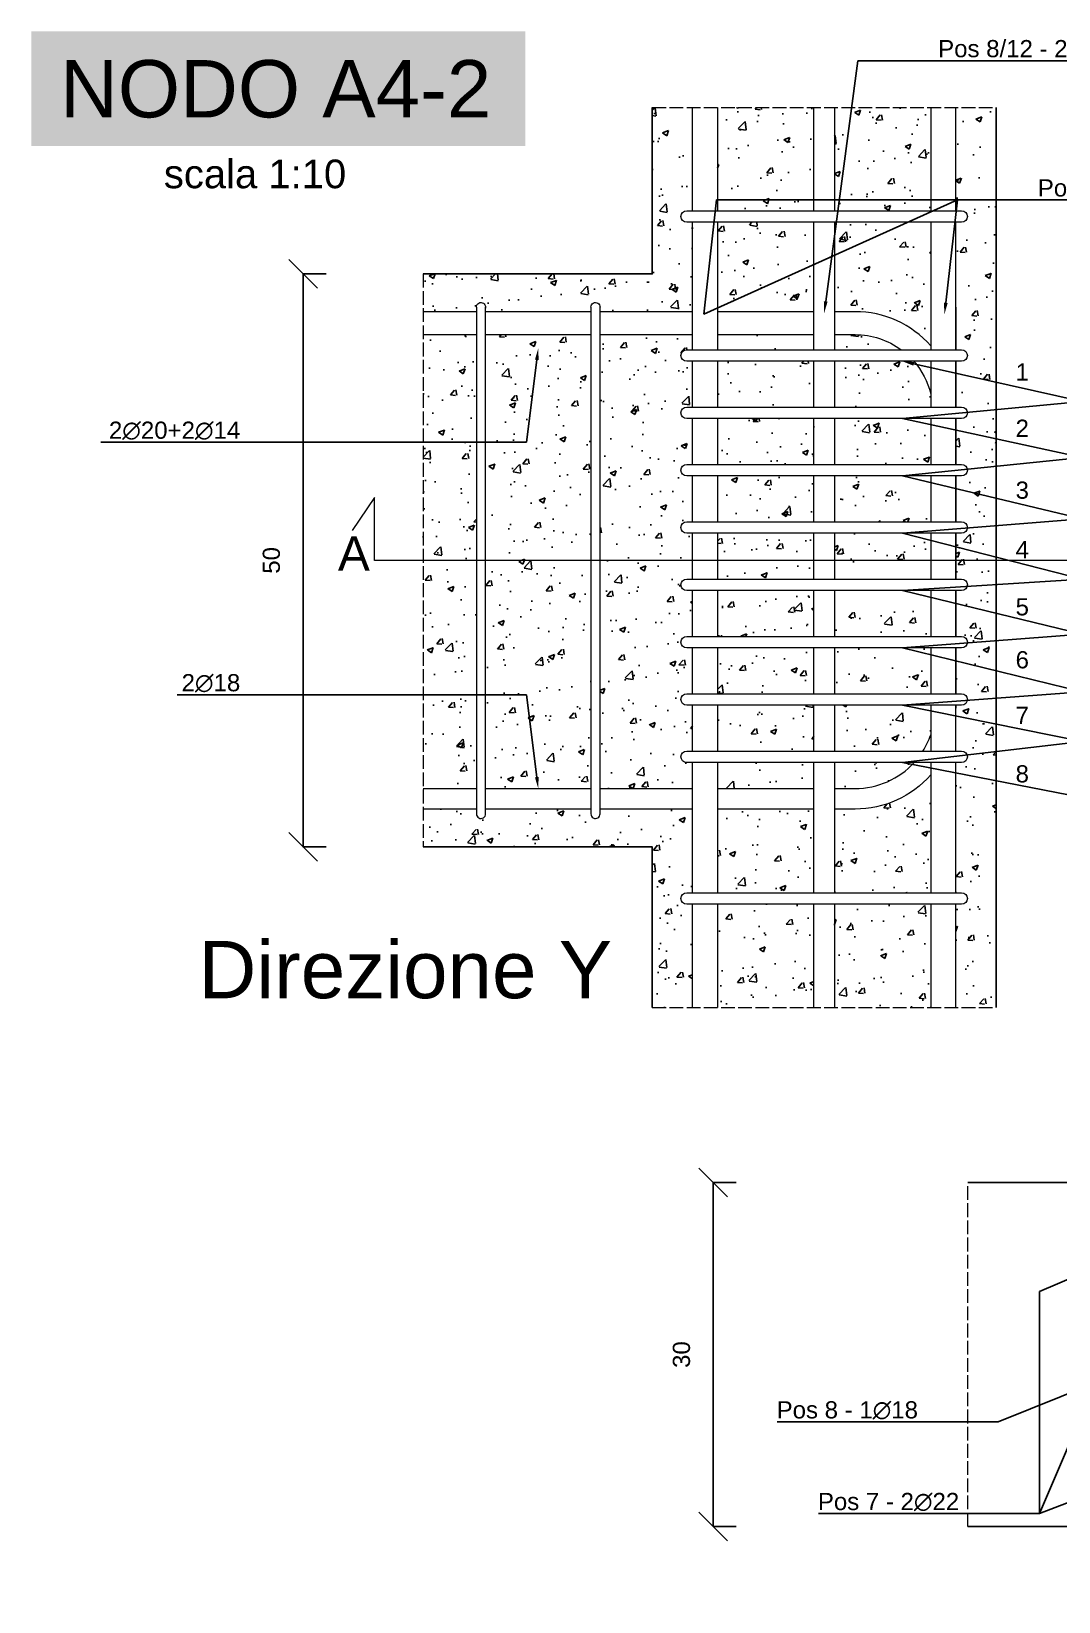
# Model space of a CAD drawing. Header units: millimetres. Extents: x -455371 to 117772, y -78417 to 116564.
# Drawn here: x -244801 to -243904, y 109828 to 111198 of the extents above; entities that cross this region are included whole.
import ezdxf
from ezdxf import colors
from ezdxf.entities.mleader import LeaderData, LeaderLine
from ezdxf.math import Vec2, Vec3

# ---------------------------------------------------------------- set-up
doc = ezdxf.new("R2010")
doc.units = ezdxf.units.MM
doc.linetypes.add('ACAD_ISO02W100', pattern=[15, 12, -3])
doc.layers.get('0').update_dxf_attribs({"color": 255})
for name, color, linetype, lineweight in [('armature', 5, 'Continuous', 18), ('Cls', 7, 'Continuous', 25), ('quote', 5, 'Continuous', 15), ('Scritte', 7, 'Continuous', 15), ('staffe', 10, 'Continuous', 15), ('tratteggio 1 a 50', 230, 'ACAD_ISO02W100', 15)]:
    doc.layers.add(name, color=color, linetype=linetype, lineweight=lineweight)
doc.layers.add('RETINI', color=253, linetype='Continuous')
doc.styles.get("Standard").update_dxf_attribs({"font": 'arial.ttf'})
doc.dimstyles.new('scala 1 a 10', dxfattribs={"dimtxt": 15, "dimasz": 25, "dimexe": 0.183, "dimexo": 0.1, "dimgap": 20, "dimtad": 2, "dimdec": 0, "dimlfac": 0.1, "dimzin": 0, "dimdsep": 46, "dimtxsty": 'Standard', "dimblk": 'OBLIQUE', "dimcen": -25, "dimadec": 0, "dimazin": 0, "dimtfac": 1, "dimtdec": 0, "dimtofl": 0, "dimtmove": 0, "dimatfit": 3, "dimfxl": 20, "dimfxlon": 1, "dimtolj": 1, "dimtzin": 0, "dimarcsym": 0})
pattern_1 = [(50, (88943.487, 0), (52.833554, -4.622335), [5.5245, -60.7695]), (355, (88943.487, 0), (-10.220592, 55.406485), [4.4196, -48.615769]), (100.451445, (88947.89, -0.385), (42.612962, 50.784148), [4.6951026, -51.646171]), (46.1842, (88943.487, 14.73), (78.612922, -12.192275), [8.28675, -91.15425]), (96.635558, (88950.04, 13.716), (68.847199, 71.753576), [7.042657, -77.469326]), (351.18415, (88943.49, 14.73), (68.847199, 71.753576), [6.62939, -72.923322]), (21, (88950.853, 11.05), (43.9681735, -29.6569075), [5.5245, -60.7695]), (326, (88950.85, 11.05), (17.922588, 53.41451), [4.4196, -48.6156]), (71.451445, (88954.517, 8.58), (61.8907616, 23.757603), [4.6951026, -51.646082]), (37.5, (88943.487, 0), (0.8956949, 24.5209613), [0, -48.02632, 0, -49.3522, 0, -48.79975]), (7.5, (88943.487, 0), (19.3777021, 29.0523667), [0, -28.13812, 0, -46.92142, 0, -18.59915]), (327.5, (88927.06, 0), (39.3212726, -1.6613358), [0, -18.415, 0, -57.4548, 0, -76.2381]), (317.5, (88919.694, 0), (42.9574626, 7.3736824), [0, -23.9395, 0, -38.15588, 0, -54.1401])]

# ---------------------------------------------------------------- blocks, each defined once
blk = doc.blocks.new('*U3228')
at = {"layer": 'staffe'}
blk.add_lwpolyline([(-4, -220.9), (-4, 221.1)], dxfattribs=at)
blk.add_lwpolyline([(4, 221.1), (4, -221.1, -1.019498), (-4, -220.9)], format="xyb", dxfattribs=at)
blk.add_arc((0, 221.1), 4, 0, 182.2127, dxfattribs=at)
blk = doc.blocks.new('*U3229')
at = {"layer": 'armature', "color": 0, "linetype": 'ByBlock', "lineweight": -2, "transparency": 16777216}
for p in [(0, 0), (100, 0)]:
    blk.add_blockref('*U3228', p, dxfattribs=at)
blk = doc.blocks.new('*U3222')
at = {"layer": 'staffe'}
blk.add_lwpolyline([(-120, 5), (120, 5, -1), (120, -5), (-120, -5, -1)], format="xyb", close=True, dxfattribs=at)
blk = doc.blocks.new('*U3223')
at = {"layer": 'armature', "color": 0, "linetype": 'ByBlock', "lineweight": -2, "transparency": 16777216}
for p in [(0, 350), (0, 300), (0, 250), (0, 200), (0, 150), (0, 100), (0, 50), (0, 0)]:
    blk.add_blockref('*U3222', p, dxfattribs=at)
blk = doc.blocks.new('_Oblique')
at = {"color": 0, "linetype": 'ByBlock', "lineweight": -2}
blk.add_line((-0.5, -0.5), (0.5, 0.5), dxfattribs=at)
blk = doc.blocks.new('*D3387')
at = {"layer": 'Defpoints', "color": 0, "transparency": 16777216}
for p in [(-243368.6, 110193.6), (-244205.8, 109893.6), (-243368.6, 109893.6)]:
    blk.add_point(p, dxfattribs=at)
at = {"layer": 'quote', "color": 0, "lineweight": -2, "transparency": 16777216}
for p, q in [((-244185.8, 110193.6), (-244206, 110193.6)), ((-244205.8, 110193.6), (-244205.8, 109893.6)), ((-244185.8, 109893.6), (-244206, 109893.6))]:
    blk.add_line(p, q, dxfattribs=at)
at = {"layer": 'quote', "color": 0, "lineweight": -2, "transparency": 16777216, "xscale": 25, "yscale": 25, "zscale": 25}
for p, rotation in [((-244205.8, 110193.6), 90), ((-244205.8, 109893.6), 270)]:
    blk.add_blockref('_Oblique', p, dxfattribs=dict(at, rotation=rotation))
at = {"layer": 'quote', "color": 0, "transparency": 16777216, "insert": (-244233.5, 110043.6), "char_height": 15, "attachment_point": 5, "rotation": 90}
blk.add_mtext('\\A1;30', dxfattribs=at)
blk = doc.blocks.new('*D3390')
at = {"layer": 'Defpoints', "color": 0, "transparency": 16777216}
for p in [(-244563.8, 110986.5), (-243959, 110986.5), (-243959, 110486.5)]:
    blk.add_point(p, dxfattribs=at)
at = {"layer": 'quote', "color": 0, "lineweight": -2, "transparency": 16777216}
for p, q in [((-244543.8, 110986.5), (-244564, 110986.5)), ((-244563.8, 110486.5), (-244563.8, 110986.5)), ((-244543.8, 110486.5), (-244564, 110486.5))]:
    blk.add_line(p, q, dxfattribs=at)
at = {"layer": 'quote', "color": 0, "lineweight": -2, "transparency": 16777216, "xscale": 25, "yscale": 25, "zscale": 25}
for p, rotation in [((-244563.8, 110986.5), 90), ((-244563.8, 110486.5), 270)]:
    blk.add_blockref('_Oblique', p, dxfattribs=dict(at, rotation=rotation))
at = {"layer": 'quote', "color": 0, "transparency": 16777216, "insert": (-244591.5, 110736.5), "char_height": 15, "attachment_point": 5, "rotation": 90}
blk.add_mtext('\\A1;50', dxfattribs=at)

msp = doc.modelspace()

# ---------------------------------------------------------------- hatches: boundary and pattern name
at = {"layer": 'RETINI'}
h = msp.add_hatch(dxfattribs=at)
h.set_pattern_fill('AR-CONC', color=256, scale=0.29)
h.set_pattern_definition(pattern_1)
h.paths.add_polyline_path([(-244412.6, 110933.5), (-244459, 110933.5), (-244459, 110537.5), (-244412.6, 110537.5)])
h.paths.add_polyline_path([(-244312.6, 110933.5), (-244404.6, 110933.5), (-244404.6, 110537.5), (-244312.6, 110537.5)])
h.paths.add_polyline_path([(-244229, 110870.2), (-244224, 110870.2), (-244224, 110910.2), (-244229, 110910.2, -1), (-244229, 110920.2), (-244224, 110920.2), (-244224, 110933.5), (-244304.6, 110933.5), (-244304.6, 110537.5), (-244224, 110537.5), (-244224, 110560.2), (-244229, 110560.2, -1), (-244229, 110570.2), (-244224, 110570.2), (-244224, 110610.2), (-244229, 110610.2, -1), (-244229, 110620.2), (-244224, 110620.2), (-244224, 110660.2), (-244229, 110660.2, -1), (-244229, 110670.2), (-244224, 110670.2), (-244224, 110710.2), (-244229, 110710.2, -1), (-244229, 110720.2), (-244224, 110720.2), (-244224, 110760.2), (-244229, 110760.2, -1), (-244229, 110770.2), (-244224, 110770.2), (-244224, 110810.2), (-244229, 110810.2, -1), (-244229, 110820.2), (-244224, 110820.2), (-244224, 110860.2), (-244229, 110860.2, -1)])
h.paths.add_polyline_path([(-244118, 110910.2), (-244202, 110910.2), (-244202, 110870.2), (-244118, 110870.2)])
h.paths.add_polyline_path([(-244118, 110933.5), (-244202, 110933.5), (-244202, 110920.2), (-244118, 110920.2)])
h.paths.add_polyline_path([(-244082, 110933.5), (-244100, 110933.5), (-244100, 110920.2), (-244041.7, 110920.2, 0.160184)])
h.paths.add_polyline_path([(-244030.8, 110910.2), (-244100, 110910.2), (-244100, 110870.2), (-244016, 110870.2), (-244016, 110881.9, 0.119255)])
h.paths.add_polyline_path([(-244118, 110860.2), (-244202, 110860.2), (-244202, 110820.2), (-244118, 110820.2)])
h.paths.add_polyline_path([(-244016, 110860.2), (-244100, 110860.2), (-244100, 110820.2), (-244016, 110820.2)])
h.paths.add_polyline_path([(-244118, 110810.2), (-244202, 110810.2), (-244202, 110770.2), (-244118, 110770.2)])
h.paths.add_polyline_path([(-244016, 110810.2), (-244100, 110810.2), (-244100, 110770.2), (-244016, 110770.2)])
h.paths.add_polyline_path([(-244118, 110760.2), (-244202, 110760.2), (-244202, 110720.2), (-244118, 110720.2)])
h.paths.add_polyline_path([(-244016, 110760.2), (-244100, 110760.2), (-244100, 110720.2), (-244016, 110720.2)])
h.paths.add_polyline_path([(-244016, 110710.2), (-244100, 110710.2), (-244100, 110670.2), (-244016, 110670.2)])
h.paths.add_polyline_path([(-244118, 110710.2), (-244202, 110710.2), (-244202, 110670.2), (-244118, 110670.2)])
h.paths.add_polyline_path([(-244118, 110660.2), (-244202, 110660.2), (-244202, 110620.2), (-244118, 110620.2)])
h.paths.add_polyline_path([(-244016, 110660.2), (-244100, 110660.2), (-244100, 110620.2), (-244016, 110620.2)])
h.paths.add_polyline_path([(-244118, 110610.2), (-244202, 110610.2), (-244202, 110570.2), (-244118, 110570.2)])
h.paths.add_polyline_path([(-244016, 110610.2), (-244100, 110610.2), (-244100, 110570.2), (-244022.8, 110570.2, 0.055495), (-244016, 110584.2)])
h.paths.add_polyline_path([(-244118, 110560.2), (-244202, 110560.2), (-244202, 110537.5), (-244118, 110537.5)])
h.paths.add_polyline_path([(-244030.4, 110560.2), (-244100, 110560.2), (-244100, 110537.5), (-244082, 110537.5, 0.210392)])
h.paths.add_polyline_path([(-244118, 110519.5), (-244202, 110519.5), (-244202, 110446.5), (-244118, 110446.5)])
h.paths.add_polyline_path([(-244016, 110549.3, -0.21525), (-244082, 110519.5), (-244100, 110519.5), (-244100, 110446.5), (-244016, 110446.5)])
h.paths.add_polyline_path([(-244016, 110436.5), (-244100, 110436.5), (-244100, 110346.5), (-244016, 110346.5)])
h.paths.add_polyline_path([(-244118, 110436.5), (-244202, 110436.5), (-244202, 110346.5), (-244118, 110346.5)])
h.paths.add_polyline_path([(-244118, 111031.5), (-244202, 111031.5), (-244202, 110953.5), (-244118, 110953.5)])
h.paths.add_polyline_path([(-244016, 111031.5), (-244100, 111031.5), (-244100, 110953.5), (-244082, 110953.5, -0.21525), (-244016, 110923.7)])
h.paths.add_polyline_path([(-244016, 111131.5), (-244100, 111131.5), (-244100, 111041.5), (-244016, 111041.5)])
h.paths.add_polyline_path([(-244118, 111131.5), (-244202, 111131.5), (-244202, 111041.5), (-244118, 111041.5)])
edge = h.paths.add_edge_path()
edge.add_line((-244259, 110346.5), (-244224, 110346.5))
edge.add_line((-244224, 110346.5), (-244224, 110436.5))
edge.add_line((-244224, 110436.5), (-244229, 110436.5))
edge.add_arc((-244229, 110441.5), 5, 90, 270, ccw=False)
edge.add_line((-244229, 110446.5), (-244224, 110446.5))
edge.add_line((-244224, 110446.5), (-244224, 110519.5))
edge.add_line((-244224, 110519.5), (-244304.6, 110519.5))
edge.add_line((-244304.6, 110519.5), (-244304.6, 110515.5))
edge.add_arc((-244308.6, 110515.3), 4, -180, 2.2127, ccw=False)
edge.add_line((-244312.6, 110515.3), (-244312.6, 110519.5))
edge.add_line((-244312.6, 110519.5), (-244404.6, 110519.5))
edge.add_line((-244404.6, 110519.5), (-244404.6, 110515.5))
edge.add_arc((-244408.6, 110515.3), 4, -180, 2.2127, ccw=False)
edge.add_line((-244412.6, 110515.3), (-244412.6, 110519.5))
edge.add_line((-244412.6, 110519.5), (-244459, 110519.5))
edge.add_line((-244459, 110519.5), (-244459, 110486.5))
edge.add_line((-244459, 110486.5), (-244259, 110486.5))
edge.add_line((-244259, 110486.5), (-244259, 110346.5))
h = msp.add_hatch(dxfattribs=at)
h.set_pattern_fill('AR-CONC', color=256, scale=0.29)
h.set_pattern_definition(pattern_1)
edge = h.paths.add_edge_path()
edge.add_line((-244224, 111131.5), (-244259, 111131.5))
edge.add_line((-244259, 111131.5), (-244259, 110986.5))
edge.add_line((-244259, 110986.5), (-244459, 110986.5))
edge.add_line((-244459, 110986.5), (-244459, 110953.5))
edge.add_line((-244459, 110953.5), (-244412.6, 110953.5))
edge.add_line((-244412.6, 110953.5), (-244412.6, 110957.5))
edge.add_arc((-244408.6, 110957.5), 4, 2.2127, 180.0004, ccw=False)
edge.add_line((-244404.6, 110957.7), (-244404.6, 110953.5))
edge.add_line((-244404.6, 110953.5), (-244312.6, 110953.5))
edge.add_line((-244312.6, 110953.5), (-244312.6, 110957.5))
edge.add_arc((-244308.6, 110957.5), 4, 2.2127, 180.0004, ccw=False)
edge.add_line((-244304.6, 110957.7), (-244304.6, 110953.5))
edge.add_line((-244304.6, 110953.5), (-244224, 110953.5))
edge.add_line((-244224, 110953.5), (-244224, 111031.5))
edge.add_line((-244224, 111031.5), (-244229, 111031.5))
edge.add_arc((-244229, 111036.5), 5, 90, 270, ccw=False)
edge.add_line((-244229, 111041.5), (-244224, 111041.5))
edge.add_line((-244224, 111041.5), (-244224, 111131.5))
h = msp.add_hatch(dxfattribs=at)
h.set_pattern_fill('AR-CONC', color=256, scale=0.29)
h.set_pattern_definition(pattern_1)
edge = h.paths.add_edge_path()
edge.add_line((-243959, 111131.5), (-243994, 111131.5))
edge.add_line((-243994, 111131.5), (-243994, 111041.5))
edge.add_line((-243994, 111041.5), (-243989, 111041.5))
edge.add_arc((-243989, 111036.5), 5, -90, 90, ccw=False)
edge.add_line((-243989, 111031.5), (-243994, 111031.5))
edge.add_line((-243994, 111031.5), (-243994, 110920.2))
edge.add_line((-243994, 110920.2), (-243989, 110920.2))
edge.add_arc((-243989, 110915.2), 5, -90, 90, ccw=False)
edge.add_line((-243989, 110910.2), (-243994, 110910.2))
edge.add_line((-243994, 110910.2), (-243994, 110870.2))
edge.add_line((-243994, 110870.2), (-243989, 110870.2))
edge.add_arc((-243989, 110865.2), 5, -90, 90, ccw=False)
edge.add_line((-243989, 110860.2), (-243994, 110860.2))
edge.add_line((-243994, 110860.2), (-243994, 110820.2))
edge.add_line((-243994, 110820.2), (-243989, 110820.2))
edge.add_arc((-243989, 110815.2), 5, -90, 90, ccw=False)
edge.add_line((-243989, 110810.2), (-243994, 110810.2))
edge.add_line((-243994, 110810.2), (-243994, 110770.2))
edge.add_line((-243994, 110770.2), (-243989, 110770.2))
edge.add_arc((-243989, 110765.2), 5, -90, 90, ccw=False)
edge.add_line((-243989, 110760.2), (-243994, 110760.2))
edge.add_line((-243994, 110760.2), (-243994, 110720.2))
edge.add_line((-243994, 110720.2), (-243989, 110720.2))
edge.add_arc((-243989, 110715.2), 5, -90, 90, ccw=False)
edge.add_line((-243989, 110710.2), (-243994, 110710.2))
edge.add_line((-243994, 110710.2), (-243994, 110670.2))
edge.add_line((-243994, 110670.2), (-243989, 110670.2))
edge.add_arc((-243989, 110665.2), 5, -90, 90, ccw=False)
edge.add_line((-243989, 110660.2), (-243994, 110660.2))
edge.add_line((-243994, 110660.2), (-243994, 110620.2))
edge.add_line((-243994, 110620.2), (-243989, 110620.2))
edge.add_arc((-243989, 110615.2), 5, -90, 90, ccw=False)
edge.add_line((-243989, 110610.2), (-243994, 110610.2))
edge.add_line((-243994, 110610.2), (-243994, 110570.2))
edge.add_line((-243994, 110570.2), (-243989, 110570.2))
edge.add_arc((-243989, 110565.2), 5, -90, 90, ccw=False)
edge.add_line((-243989, 110560.2), (-243994, 110560.2))
edge.add_line((-243994, 110560.2), (-243994, 110515.5))
edge.add_line((-243994, 110515.5), (-243994, 110446.5))
edge.add_line((-243994, 110446.5), (-243989, 110446.5))
edge.add_arc((-243989, 110441.5), 5, -90, 90, ccw=False)
edge.add_line((-243989, 110436.5), (-243994, 110436.5))
edge.add_line((-243994, 110436.5), (-243994, 110346.5))
edge.add_line((-243994, 110346.5), (-243959, 110346.5))
edge.add_line((-243959, 110346.5), (-243959, 111131.5))

# ---------------------------------------------------------------- linework, layer by layer
at = {"layer": 'armature'}
for points in [[(-244224, 111041.5), (-244224, 111131.5)], [(-244202, 111131.5), (-244202, 111041.5)], [(-244118, 111041.5), (-244118, 111131.5)], [(-244100, 111131.5), (-244100, 111041.5)], [(-244016, 111131.5), (-244016, 111041.5)], [(-243994, 111041.5), (-243994, 111131.5)], [(-244224, 110920.2), (-244224, 111031.5)], [(-244202, 111031.5), (-244202, 110920.2)], [(-244118, 110920.2), (-244118, 111031.5)], [(-244100, 111031.5), (-244100, 110920.2)], [(-244016, 111031.5), (-244016, 110920.2)], [(-243994, 110920.2), (-243994, 111031.5)], [(-244412.6, 110953.5), (-244459, 110953.5)], [(-244312.6, 110953.5), (-244404.6, 110953.5)], [(-244224, 110953.5), (-244304.6, 110953.5)], [(-244118, 110953.5), (-244202, 110953.5)], [(-243994, 110957.5), (-243994, 110957.5), (-243994, 110920.2)], [(-244459, 110933.5), (-244412.6, 110933.5)], [(-244404.6, 110933.5), (-244312.6, 110933.5)], [(-244304.6, 110933.5), (-244224, 110933.5)], [(-244202, 110933.5), (-244118, 110933.5)], [(-244224, 110870.2), (-244224, 110910.2)], [(-244202, 110910.2), (-244202, 110870.2)], [(-244118, 110870.2), (-244118, 110910.2)], [(-244100, 110910.2), (-244100, 110870.2)], [(-244016, 110910.2), (-244016, 110870.2)], [(-243994, 110910.2), (-243994, 110870.2)], [(-243994, 110870.2), (-243994, 110910.2)], [(-244224, 110820.2), (-244224, 110860.2)], [(-244202, 110860.2), (-244202, 110820.2)], [(-244118, 110820.2), (-244118, 110860.2)], [(-244100, 110860.2), (-244100, 110820.2)], [(-244016, 110860.2), (-244016, 110820.2)], [(-243994, 110860.2), (-243994, 110820.2)], [(-243994, 110820.2), (-243994, 110860.2)], [(-243994, 110820.2), (-243994, 110860.2)], [(-244224, 110770.2), (-244224, 110810.2)], [(-244202, 110810.2), (-244202, 110770.2)], [(-244118, 110770.2), (-244118, 110810.2)], [(-244100, 110810.2), (-244100, 110770.2)], [(-244016, 110810.2), (-244016, 110770.2)], [(-243994, 110810.2), (-243994, 110770.2)], [(-243994, 110770.2), (-243994, 110810.2)], [(-243994, 110770.2), (-243994, 110810.2)], [(-244224, 110720.2), (-244224, 110760.2)], [(-244202, 110760.2), (-244202, 110720.2)], [(-244118, 110720.2), (-244118, 110760.2)], [(-244100, 110760.2), (-244100, 110720.2)], [(-244016, 110760.2), (-244016, 110720.2)], [(-243994, 110760.2), (-243994, 110720.2)], [(-243994, 110720.2), (-243994, 110760.2)], [(-243994, 110720.2), (-243994, 110760.2)], [(-244224, 110670.2), (-244224, 110710.2)], [(-244202, 110710.2), (-244202, 110670.2)], [(-244118, 110670.2), (-244118, 110710.2)], [(-244100, 110710.2), (-244100, 110670.2)], [(-244016, 110710.2), (-244016, 110670.2)], [(-243994, 110710.2), (-243994, 110670.2)], [(-243994, 110670.2), (-243994, 110710.2)], [(-243994, 110670.2), (-243994, 110710.2)], [(-244224, 110620.2), (-244224, 110660.2)], [(-244202, 110660.2), (-244202, 110620.2)], [(-244118, 110620.2), (-244118, 110660.2)], [(-244100, 110660.2), (-244100, 110620.2)], [(-244016, 110660.2), (-244016, 110620.2)], [(-243994, 110660.2), (-243994, 110620.2)], [(-243994, 110620.2), (-243994, 110660.2)], [(-243994, 110620.2), (-243994, 110660.2)], [(-244224, 110570.2), (-244224, 110610.2)], [(-244202, 110610.2), (-244202, 110570.2)], [(-244118, 110570.2), (-244118, 110610.2)], [(-244100, 110610.2), (-244100, 110570.2)], [(-244016, 110610.2), (-244016, 110570.2)], [(-243994, 110570.2), (-243994, 110610.2)], [(-243994, 110570.2), (-243994, 110610.2)], [(-244224, 110446.5), (-244224, 110560.2)], [(-244202, 110560.2), (-244202, 110446.5)], [(-244118, 110446.5), (-244118, 110560.2)], [(-244100, 110560.2), (-244100, 110446.5)], [(-244016, 110560.2), (-244016, 110446.5)], [(-243994, 110446.5), (-243994, 110560.2)], [(-243994, 110515.5), (-243994, 110560.2)], [(-244459, 110537.5), (-244412.6, 110537.5)], [(-244404.6, 110537.5), (-244312.6, 110537.5)], [(-244304.6, 110537.5), (-244224, 110537.5)], [(-244202, 110537.5), (-244118, 110537.5)], [(-244412.6, 110519.5), (-244459, 110519.5)], [(-244312.6, 110519.5), (-244404.6, 110519.5)], [(-244224, 110519.5), (-244304.6, 110519.5)], [(-244118, 110519.5), (-244202, 110519.5)], [(-244224, 110346.5), (-244224, 110436.5)], [(-244202, 110436.5), (-244202, 110346.5)], [(-244118, 110346.5), (-244118, 110436.5)], [(-244100, 110436.5), (-244100, 110346.5)], [(-244016, 110436.5), (-244016, 110346.5)], [(-243994, 110346.5), (-243994, 110436.5)]]:
    msp.add_lwpolyline(points, dxfattribs=at)
for points in [[(-244016, 110923.7, 0.21525), (-244082, 110953.5), (-244100, 110953.5)], [(-244100, 110933.5), (-244082, 110933.5, -0.160184), (-244041.7, 110920.2)], [(-244030.8, 110910.2, -0.119255), (-244016, 110881.9, -0.119255)], [(-243994, 110610.2), (-243994, 110607.5, -0.000001), (-243994, 110607.5, -0.000001)], [(-244022.8, 110570.2, 0.055495), (-244016, 110584.2)], [(-244100, 110537.5), (-244082, 110537.5, 0.210392), (-244030.4, 110560.2)], [(-244016, 110549.3, -0.21525), (-244082, 110519.5), (-244100, 110519.5)]]:
    msp.add_lwpolyline(points, format="xyb", dxfattribs=at)
at = {"layer": 'Cls'}
for points in [[(-244259, 111131.5), (-244259, 110986.5), (-244459, 110986.5)], [(-243959, 110346.5), (-243959, 111131.5)], [(-244459, 110486.5), (-244259, 110486.5), (-244259, 110346.5)], [(-243868.6, 110193.6), (-243983.7, 110193.6)], [(-243868.6, 109893.6), (-243983.7, 109893.6)]]:
    msp.add_lwpolyline(points, dxfattribs=at)
at = {"layer": 'quote'}
msp.add_lwpolyline([(-243827, 110762.5), (-243846.6, 110791.3), (-243846.6, 110736.5), (-243846.6, 110736.5), (-243846.6, 110736.5), (-243846.6, 110736.5), (-244501.4, 110736.5), (-244501.4, 110791.3), (-244521.1, 110762.5)], dxfattribs=at)
at = {"layer": 'staffe'}
for points in [[(-244229, 111041.5), (-243989, 111041.5, -1), (-243989, 111031.5), (-244229, 111031.5, -1)], [(-244229, 110446.5), (-243989, 110446.5, -1), (-243989, 110436.5), (-244229, 110436.5, -1)]]:
    msp.add_lwpolyline(points, format="xyb", close=True, dxfattribs=at)
at = {"layer": 'tratteggio 1 a 50'}
for points in [[(-244259, 111131.5), (-243959, 111131.5)], [(-244459, 110986.5), (-244459, 110486.5)], [(-244259, 110346.5), (-243959, 110346.5)], [(-243983.7, 109893.6), (-243983.7, 110193.6)]]:
    msp.add_lwpolyline(points, dxfattribs=at)

# ---------------------------------------------------------------- block references
at = {"layer": 'armature', "xscale": -1}
msp.add_blockref('*U3229', (-244308.6, 110736.4), dxfattribs=at)
at = {"layer": 'armature'}
msp.add_blockref('*U3223', (-244109, 110565.2), dxfattribs=at)

# ---------------------------------------------------------------- texts
at = {"layer": 'Scritte', "insert": (-244776, 111173), "char_height": 50, "attachment_point": 1, "bg_fill": 1, "box_fill_scale": 1.5, "bg_fill_color": 253, "bg_fill_transparency": 0}
msp.add_mtext_dynamic_manual_height_columns('NODO A4-2', width=381.215, gutter_width=12.5, heights=[0], dxfattribs=at)
at = {"layer": 'Scritte', "attachment_point": 1}
for s, width, heights, insert, char_height in [('scala 1:10', 172.003, [34.7], (-244685.4, 111086.2), 25), ('1', 62.827, [0], (-243941.9, 110908.4), 15), ('2', 62.827, [0], (-243941.9, 110859.3), 15), ('3', 62.827, [0], (-243941.9, 110805.3), 15), ('\\pxt16;A', 52.404, [0], (-244533.5, 110757.4), 30), ('4', 62.827, [0], (-243941.9, 110753.4), 15), ('5', 62.827, [0], (-243941.9, 110703.5), 15), ('6', 62.827, [0], (-243941.9, 110657.3), 15), ('7', 62.827, [0], (-243941.9, 110608.8), 15), ('8', 62.827, [0], (-243941.9, 110557.8), 15), ('Direzione Y', 381.257, [89.6], (-244655.1, 110404.5), 50)]:
    msp.add_mtext_dynamic_manual_height_columns(s, width=width, gutter_width=12.5, heights=heights, dxfattribs=dict(at, insert=insert, char_height=char_height))

# ---------------------------------------------------------------- dimensions: what is measured, and where the dimension line sits
at = {"layer": 'quote'}
for base, p1, p2, picture, middle in [((-244563.8, 110986.5), (-243959, 110486.5), (-243959, 110986.5), '*D3390', (-244591.5, 110736.5)), ((-244205.8, 109893.6), (-243368.6, 110193.6), (-243368.6, 109893.6), '*D3387', (-244233.5, 110043.6))]:
    dim = msp.add_linear_dim(base=base, p1=p1, p2=p2, angle=90, dimstyle='scala 1 a 10', dxfattribs=at)
    dim.commit()
    dim.dimension.update_dxf_attribs({"geometry": picture, "text_midpoint": middle})

# ---------------------------------------------------------------- leaders
ml = msp.add_multileader_mtext('Standard', dxfattribs=at)
ml.set_content('Pos 8/12 - 2∅18', color=256)
ml.set_leader_properties()
ml.build(insert=Vec2(0, 0))
ml.multileader.update_dxf_attribs({"text_left_attachment_type": 6, "text_right_attachment_type": 6, "dogleg_length": 20, "arrow_head_size": 10})
ctx = ml.context
ctx.base_point, ctx.char_height, ctx.arrow_head_size, ctx.landing_gap_size, ctx.plane_origin = Vec3(-244059.5, 111172.5), 15, 10, 50, Vec3(-244105, 111041.9)
ctx.left_attachment, ctx.right_attachment = 6, 6
notes = []
notes.append((ctx, [(0, (1, 1, 0), (-244079.5, 111172.5), (1, 0), 20, [(1, [(-244109, 110952.4), (-244079.5, 111172.5)], 0, [])])]))
ctx.mtext.insert, ctx.mtext.flow_direction = Vec3(-244009.5, 111190.5), 5
ml = msp.add_multileader_mtext('Standard', dxfattribs=at)
ml.set_content('Pos 7/11 - 2∅22', color=256)
ml.set_leader_properties()
ml.build(insert=Vec2(0, 0))
ml.multileader.update_dxf_attribs({"text_left_attachment_type": 6, "text_right_attachment_type": 6, "dogleg_length": 20, "arrow_head_size": 10})
ctx = ml.context
ctx.base_point, ctx.char_height, ctx.arrow_head_size, ctx.landing_gap_size, ctx.plane_origin = Vec3(-243972.5, 111051), 15, 10, 50, Vec3(-244000, 111040.7)
ctx.left_attachment, ctx.right_attachment = 6, 6
notes.append((ctx, [(0, (1, 1, 0), (-243992.5, 111051), (1, 0), 20, [(0, [(-244004, 110951.3), (-243992.5, 111051), (-244214, 110951.3), (-244202.9, 111051)], 0, [])])]))
ctx.mtext.insert, ctx.mtext.flow_direction = Vec3(-243922.5, 111069), 5
ml = msp.add_multileader_mtext('Standard', dxfattribs=at)
ml.set_content('2∅20+2∅14', color=256)
ml.set_leader_properties()
ml.build(insert=Vec2(0, 0))
ml.multileader.update_dxf_attribs({"text_left_attachment_type": 6, "text_right_attachment_type": 6, "dogleg_length": 20, "arrow_head_size": 10})
ctx = ml.context
ctx.base_point, ctx.char_height, ctx.arrow_head_size, ctx.landing_gap_size, ctx.plane_origin = Vec3(-244781.8, 110839.6), 15, 10, 50, Vec3(-244673, 110850)
ctx.left_attachment, ctx.right_attachment, ctx.text_align_type = 6, 6, 2
notes.append((ctx, [(0, (1, 1, 0), (-244548.7, 110839.6), (-1, 0), 20, [(0, [(-244358.6, 110921.4), (-244368.8, 110839.6)], 0, [])])]))
ctx.mtext.insert, ctx.mtext.alignment, ctx.mtext.flow_direction = Vec3(-244618.7, 110857.6), 3, 5
ml = msp.add_multileader_mtext('Standard', dxfattribs=at)
ml.set_content('8∅10/5', color=256)
ml.set_leader_properties()
ml.build(insert=Vec2(0, 0))
ml.multileader.update_dxf_attribs({"text_left_attachment_type": 6, "text_right_attachment_type": 6, "dogleg_length": 20, "arrow_head_size": 10})
ctx = ml.context
ctx.base_point, ctx.char_height, ctx.arrow_head_size, ctx.landing_gap_size, ctx.plane_origin = Vec3(-243863.9, 110462.8), 15, 10, 50, Vec3(-243932.1, 111004.6)
ctx.left_attachment, ctx.right_attachment = 6, 6
notes.append((ctx, [(0, (1, 1, 0), (-243883.9, 110462.8), (1, 0), 20, [(7, [(-244040.6, 110910.2), (-243883.9, 110875.1), (-244040.6, 110860.2), (-243883.9, 110826.2), (-244040.6, 110810.2), (-243883.9, 110772.8), (-244040.6, 110760.2), (-243883.9, 110720.2), (-244040.6, 110710.2), (-243883.9, 110672.1), (-244040.6, 110660.2), (-243883.9, 110621.8), (-244040.6, 110610.2), (-243883.9, 110578.6), (-244040.6, 110560.2), (-243883.9, 110529.7)], 0, [])])]))
ctx.mtext.insert, ctx.mtext.flow_direction = Vec3(-243813.9, 110480.8), 5
ml = msp.add_multileader_mtext('Standard', dxfattribs=at)
ml.set_content('2∅18', color=256)
ml.set_leader_properties()
ml.build(insert=Vec2(0, 0))
ml.multileader.update_dxf_attribs({"text_left_attachment_type": 6, "text_right_attachment_type": 6, "dogleg_length": 20, "arrow_head_size": 10})
ctx = ml.context
ctx.base_point, ctx.char_height, ctx.arrow_head_size, ctx.landing_gap_size, ctx.plane_origin = Vec3(-244718.4, 110619.3), 15, 10, 50, Vec3(-244673, 110608.9)
ctx.left_attachment, ctx.right_attachment, ctx.text_align_type = 6, 6, 2
notes.append((ctx, [(0, (1, 1, 0), (-244548.7, 110619.3), (-1, 0), 20, [(0, [(-244358.6, 110537.5), (-244368.8, 110619.3)], 0, [])])]))
ctx.mtext.insert, ctx.mtext.alignment, ctx.mtext.flow_direction = Vec3(-244618.7, 110637.3), 3, 5
ml = msp.add_multileader_mtext('Standard', dxfattribs=at)
ml.set_content('Pos 7 - 2∅22', color=256)
ml.set_leader_properties()
ml.build(insert=Vec2(0, 0))
ml.multileader.update_dxf_attribs({"text_left_attachment_type": 6, "text_right_attachment_type": 6, "dogleg_length": 20, "arrow_head_size": 10})
ctx = ml.context
ctx.base_point, ctx.char_height, ctx.arrow_head_size, ctx.landing_gap_size, ctx.plane_origin = Vec3(-244161.8, 109904.9), 15, 10, 50, Vec3(-243819.7, 109943.6)
ctx.left_attachment, ctx.right_attachment, ctx.text_align_type = 6, 6, 2
notes.append((ctx, [(0, (1, 1, 0), (-243921.1, 109904.9), (-1, 0), 20, [(1, [(-243819.7, 109943.6), (-243921.1, 109904.9), (-243819.7, 110142.1), (-243921.1, 110098.5)], 0, [])])]))
ctx.mtext.insert, ctx.mtext.alignment, ctx.mtext.flow_direction = Vec3(-243991.1, 109922.9), 3, 5
ml = msp.add_multileader_mtext('Standard', dxfattribs=at)
ml.set_content('Pos 8 - 1∅18', color=256)
ml.set_leader_properties()
ml.build(insert=Vec2(0, 0))
ml.multileader.update_dxf_attribs({"text_left_attachment_type": 6, "text_right_attachment_type": 6, "dogleg_length": 20, "arrow_head_size": 10})
ctx = ml.context
ctx.base_point, ctx.char_height, ctx.arrow_head_size, ctx.landing_gap_size, ctx.plane_origin = Vec3(-244198, 109984.9), 15, 10, 50, Vec3(-243512.6, 109902.6)
ctx.left_attachment, ctx.right_attachment, ctx.text_align_type = 6, 6, 2
notes.append((ctx, [(0, (1, 1, 0), (-243957.1, 109984.9), (-1, 0), 20, [(3, [(-243824.6, 110038.2), (-243957.1, 109984.9)], 0, [])])]))
ctx.mtext.insert, ctx.mtext.alignment, ctx.mtext.flow_direction = Vec3(-244027.1, 110002.9), 3, 5
for ctx, leaders in notes:
    for number, flags, end, landing, length, lines in leaders:
        leader = LeaderData()
        leader.index, (leader.has_last_leader_line, leader.has_dogleg_vector, leader.attachment_direction) = number, flags
        leader.last_leader_point, leader.dogleg_vector, leader.dogleg_length = Vec3(end), Vec3(landing), length
        for number, points, colour, breaks in lines:
            line = LeaderLine()
            line.index, line.vertices, line.color, line.breaks = number, Vec3.list(points), colors.encode_raw_color(colour), breaks
            leader.lines.append(line)
        ctx.leaders.append(leader)

doc.saveas('drawing.dxf')
